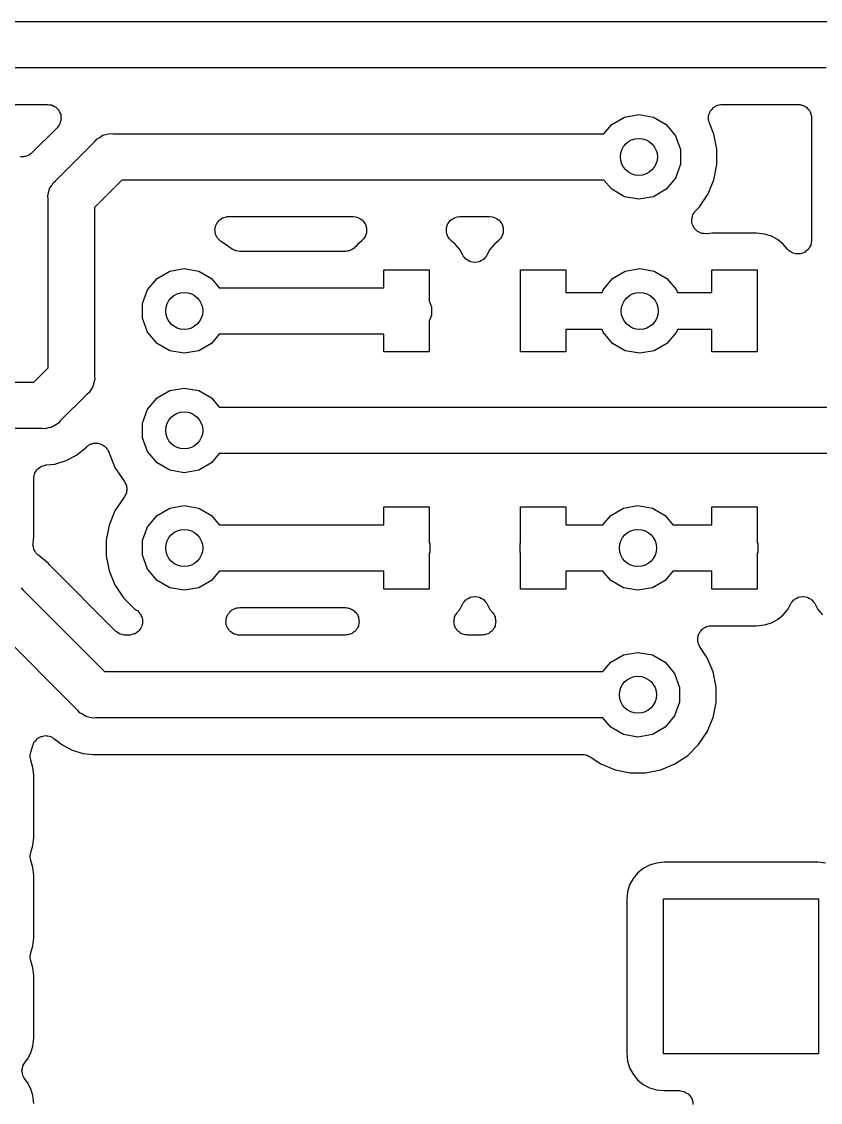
# Model space of a CAD drawing. Extents: x 91 to 190.2, y -113.9 to -59.9.
# Drawn here: x 107.93 to 116.69, y -95.72 to -83.87 of the extents above; entities that cross this region are included whole.
import ezdxf

# ---------------------------------------------------------------- set-up
doc = ezdxf.new("R2010")
doc.units = 0
doc.header["$MEASUREMENT"] = 0
doc.layers.add('BLACK', color=7, linetype='CONTINUOUS')

msp = doc.modelspace()

# ---------------------------------------------------------------- linework, layer by layer
at = {"layer": 'BLACK', "linetype": 'CONTINUOUS'}
for p, q in [((104.905, -83.866), (116.849, -83.866)), ((116.755, -84.374), (104.811, -84.374)), ((104.839, -84.774), (108.209, -84.774)), ((108.209, -84.774), (108.228, -84.7774)), ((108.228, -84.7774), (108.248, -84.7791)), ((108.248, -84.7791), (108.254, -84.7819)), ((108.254, -84.7819), (108.26, -84.783)), ((108.26, -84.783), (108.277, -84.7928)), ((108.277, -84.7928), (108.295, -84.8011)), ((108.295, -84.8011), (108.3, -84.8058)), ((108.3, -84.8058), (108.305, -84.8091)), ((108.305, -84.8091), (108.318, -84.8241)), ((108.318, -84.8241), (108.332, -84.838)), ((108.332, -84.838), (108.335, -84.8439)), ((108.335, -84.8439), (108.339, -84.849)), ((108.339, -84.849), (108.346, -84.8674)), ((108.346, -84.8674), (108.354, -84.8852)), ((108.354, -84.8852), (108.354, -84.8918)), ((114.541, -84.9137), (114.7, -84.8857)), ((114.7, -84.8857), (114.859, -84.9137)), ((115.469, -84.8887), (115.471, -84.8789)), ((115.471, -84.8789), (115.478, -84.8644)), ((115.478, -84.8644), (115.484, -84.849)), ((115.484, -84.849), (115.49, -84.8414)), ((115.49, -84.8414), (115.495, -84.8327)), ((115.495, -84.8327), (115.507, -84.8216)), ((115.507, -84.8216), (115.517, -84.8091)), ((115.517, -84.8091), (115.526, -84.8042)), ((115.526, -84.8042), (115.533, -84.7975)), ((115.533, -84.7975), (115.548, -84.7912)), ((115.548, -84.7912), (115.562, -84.783)), ((115.562, -84.783), (115.572, -84.7813)), ((115.572, -84.7813), (115.581, -84.7776)), ((115.581, -84.7776), (115.598, -84.7768)), ((115.598, -84.7768), (115.614, -84.774)), ((115.614, -84.774), (116.446, -84.774)), ((116.446, -84.774), (116.459, -84.7763)), ((116.459, -84.7763), (116.472, -84.7763)), ((116.472, -84.7763), (116.484, -84.7808)), ((116.484, -84.7808), (116.497, -84.783)), ((116.497, -84.783), (116.509, -84.7896)), ((116.509, -84.7896), (116.521, -84.7941)), ((116.521, -84.7941), (116.531, -84.8025)), ((116.531, -84.8025), (116.542, -84.8091)), ((116.542, -84.8091), (116.551, -84.8191)), ((116.551, -84.8191), (116.561, -84.8276)), ((116.561, -84.8276), (116.567, -84.8389)), ((116.567, -84.8389), (116.576, -84.849)), ((116.576, -84.849), (116.58, -84.8613)), ((116.58, -84.8613), (116.587, -84.8727)), ((116.587, -84.8727), (116.589, -84.8856)), ((116.589, -84.8856), (116.594, -84.898)), ((108.339, -84.999), (108.326, -85.014)), ((108.341, -84.9928), (108.339, -84.999)), ((108.345, -84.9874), (108.341, -84.9928)), ((108.35, -84.9685), (108.345, -84.9874)), ((108.357, -84.95), (108.35, -84.9685)), ((108.354, -84.8918), (108.357, -84.898)), ((108.357, -84.898), (108.357, -84.9175)), ((108.357, -84.9175), (108.358, -84.9371)), ((108.358, -84.9371), (108.357, -84.9434)), ((108.357, -84.9434), (108.357, -84.95)), ((114.316, -85.096), (114.402, -84.9944)), ((114.402, -84.9944), (114.541, -84.9137)), ((114.859, -84.9137), (114.998, -84.9944)), ((114.998, -84.9944), (115.102, -85.1179)), ((115.464, -84.9305), (115.466, -84.9143)), ((115.466, -84.9402), (115.464, -84.9305)), ((115.466, -84.898), (115.469, -84.8887)), ((115.466, -84.9143), (115.466, -84.898)), ((115.466, -84.95), (115.466, -84.9402)), ((115.472, -84.9654), (115.466, -84.95)), ((115.475, -84.9814), (115.472, -84.9654)), ((115.524, -85.1), (115.475, -84.9814)), ((116.594, -84.898), (116.594, -84.9111)), ((116.594, -84.9111), (116.596, -84.924)), ((116.596, -84.924), (116.596, -86.2665)), ((108.315, -85.0301), (108.039, -85.306)), ((108.326, -85.014), (108.315, -85.0301)), ((108.783, -85.1356), (108.811, -85.1162)), ((108.811, -85.1162), (108.822, -85.1133)), ((108.822, -85.1133), (108.832, -85.1076)), ((108.832, -85.1076), (108.865, -85.1018)), ((108.865, -85.1018), (108.898, -85.0931)), ((108.898, -85.0931), (108.931, -85.096)), ((108.931, -85.096), (114.316, -85.096)), ((115.102, -85.1179), (115.157, -85.2694)), ((115.557, -85.2656), (115.524, -85.1)), ((108.298, -85.6126), (108.733, -85.1782)), ((108.733, -85.1782), (108.754, -85.1524)), ((108.754, -85.1524), (108.783, -85.1356)), ((107.929, -85.3479), (107.912, -85.3485)), ((107.946, -85.3494), (107.929, -85.3479)), ((107.955, -85.347), (107.946, -85.3494)), ((107.964, -85.3468), (107.955, -85.347)), ((107.98, -85.3404), (107.964, -85.3468)), ((107.996, -85.3359), (107.98, -85.3404)), ((108.004, -85.3307), (107.996, -85.3359)), ((108.012, -85.3273), (108.004, -85.3307)), ((108.025, -85.3159), (108.012, -85.3273)), ((108.039, -85.306), (108.025, -85.3159)), ((115.157, -85.2694), (115.157, -85.4306)), ((115.557, -85.4344), (115.557, -85.2656)), ((115.157, -85.4306), (115.102, -85.5821)), ((115.524, -85.6), (115.557, -85.4344)), ((115.102, -85.5821), (114.998, -85.7056)), ((108.222, -85.745), (108.228, -85.7118)), ((108.228, -85.7118), (108.233, -85.702)), ((108.233, -85.702), (108.236, -85.691)), ((108.236, -85.691), (108.256, -85.6634)), ((108.256, -85.6634), (108.272, -85.6342)), ((108.272, -85.6342), (108.298, -85.6126)), ((109.025, -85.604), (108.724, -85.9052)), ((114.316, -85.604), (109.025, -85.604)), ((114.402, -85.7056), (114.316, -85.604)), ((114.541, -85.7863), (114.402, -85.7056)), ((114.998, -85.7056), (114.859, -85.7863)), ((115.46, -85.756), (115.524, -85.6)), ((108.213, -85.7775), (108.222, -85.745)), ((108.216, -85.8111), (108.213, -85.7775)), ((108.216, -87.6442), (108.216, -85.8111)), ((114.7, -85.8143), (114.541, -85.7863)), ((114.859, -85.7863), (114.7, -85.8143)), ((115.366, -85.8964), (115.46, -85.756)), ((108.724, -85.9052), (108.724, -87.7569)), ((115.309, -85.9601), (115.323, -85.9393)), ((115.323, -85.9393), (115.324, -85.9388)), ((115.324, -85.9381), (115.366, -85.8964)), ((115.324, -85.9388), (115.324, -85.9381)), ((110.067, -86.079), (110.079, -86.0652)), ((110.079, -86.0652), (110.089, -86.0503)), ((110.089, -86.0503), (110.095, -86.0454)), ((110.095, -86.0454), (110.101, -86.0391)), ((110.101, -86.0391), (110.116, -86.0301)), ((110.116, -86.0301), (110.131, -86.0195)), ((110.131, -86.0195), (110.138, -86.0172)), ((110.138, -86.0172), (110.146, -86.013)), ((110.146, -86.013), (110.163, -86.0099)), ((110.163, -86.0099), (110.181, -86.0049)), ((110.181, -86.0049), (110.189, -86.0054)), ((110.189, -86.0054), (110.197, -86.004)), ((110.197, -86.004), (111.564, -86.004)), ((111.564, -86.004), (111.565, -86.0041)), ((111.565, -86.0041), (111.566, -86.004)), ((111.566, -86.004), (111.591, -86.0087)), ((111.591, -86.0087), (111.616, -86.013)), ((111.616, -86.013), (111.616, -86.0135)), ((111.616, -86.0135), (111.617, -86.0136)), ((111.617, -86.0136), (111.639, -86.0265)), ((111.639, -86.0265), (111.661, -86.0391)), ((111.661, -86.0391), (111.661, -86.0397)), ((111.661, -86.0397), (111.662, -86.0402)), ((111.662, -86.0402), (111.678, -86.0597)), ((111.678, -86.0597), (111.694, -86.079)), ((112.606, -86.079), (112.622, -86.0596)), ((112.622, -86.0596), (112.638, -86.0402)), ((112.638, -86.0402), (112.639, -86.0397)), ((112.639, -86.0391), (112.661, -86.0265)), ((112.639, -86.0397), (112.639, -86.0391)), ((112.661, -86.0265), (112.683, -86.0136)), ((112.683, -86.0136), (112.684, -86.0135)), ((112.684, -86.013), (112.709, -86.0087)), ((112.684, -86.0135), (112.684, -86.013)), ((112.709, -86.0087), (112.734, -86.004)), ((112.734, -86.004), (112.735, -86.0041)), ((112.735, -86.0041), (112.736, -86.004)), ((112.736, -86.004), (113.064, -86.004)), ((113.064, -86.004), (113.065, -86.0041)), ((113.065, -86.0041), (113.066, -86.004)), ((113.066, -86.004), (113.091, -86.0087)), ((113.091, -86.0087), (113.116, -86.013)), ((113.116, -86.013), (113.116, -86.0135)), ((113.116, -86.0135), (113.117, -86.0136)), ((113.117, -86.0136), (113.139, -86.0265)), ((113.139, -86.0265), (113.161, -86.0391)), ((113.161, -86.0391), (113.161, -86.0397)), ((113.161, -86.0397), (113.162, -86.0402)), ((113.162, -86.0402), (113.178, -86.0597)), ((113.178, -86.0597), (113.194, -86.079)), ((115.281, -86.0311), (115.287, -86.0068)), ((115.281, -86.032), (115.281, -86.0311)), ((115.281, -86.0328), (115.281, -86.032)), ((115.283, -86.0578), (115.281, -86.0328)), ((115.285, -86.083), (115.283, -86.0578)), ((115.287, -86.0068), (115.294, -85.9823)), ((115.294, -85.9808), (115.309, -85.9601)), ((115.294, -85.9816), (115.294, -85.9808)), ((115.294, -85.9823), (115.294, -85.9816)), ((110.047, -86.1442), (110.049, -86.1362)), ((110.049, -86.1621), (110.047, -86.1442)), ((110.049, -86.128), (110.055, -86.1111)), ((110.049, -86.1362), (110.049, -86.128)), ((110.049, -86.18), (110.049, -86.1621)), ((110.052, -86.1878), (110.049, -86.18)), ((110.053, -86.196), (110.052, -86.1878)), ((110.055, -86.1111), (110.06, -86.0936)), ((110.06, -86.0936), (110.064, -86.0867)), ((110.064, -86.0867), (110.067, -86.079)), ((111.694, -86.079), (111.694, -86.0798)), ((111.694, -86.0798), (111.695, -86.0804)), ((111.695, -86.0804), (111.703, -86.1043)), ((111.703, -86.1043), (111.712, -86.128)), ((111.712, -86.1817), (111.703, -86.2053)), ((111.712, -86.128), (111.712, -86.1288)), ((111.712, -86.1288), (111.712, -86.1296)), ((111.712, -86.1296), (111.712, -86.1549)), ((111.712, -86.1549), (111.712, -86.18)), ((111.712, -86.18), (111.712, -86.1808)), ((111.712, -86.1808), (111.712, -86.1817)), ((112.588, -86.128), (112.597, -86.1043)), ((112.588, -86.1288), (112.588, -86.128)), ((112.588, -86.1296), (112.588, -86.1288)), ((112.588, -86.1548), (112.588, -86.1296)), ((112.588, -86.18), (112.588, -86.1548)), ((112.588, -86.1808), (112.588, -86.18)), ((112.588, -86.1817), (112.588, -86.1808)), ((112.597, -86.2053), (112.588, -86.1817)), ((112.597, -86.1043), (112.605, -86.0804)), ((112.605, -86.0804), (112.606, -86.0798)), ((112.606, -86.0798), (112.606, -86.079)), ((113.194, -86.079), (113.194, -86.0798)), ((113.194, -86.0798), (113.195, -86.0804)), ((113.195, -86.0804), (113.203, -86.1043)), ((113.203, -86.1043), (113.212, -86.128)), ((113.212, -86.1817), (113.203, -86.2053)), ((113.212, -86.128), (113.212, -86.1288)), ((113.212, -86.1288), (113.212, -86.1296)), ((113.212, -86.1296), (113.212, -86.1549)), ((113.212, -86.1549), (113.212, -86.18)), ((113.212, -86.18), (113.212, -86.1808)), ((113.212, -86.1808), (113.212, -86.1817)), ((115.286, -86.0838), (115.285, -86.083)), ((115.286, -86.0846), (115.286, -86.0838)), ((115.297, -86.1073), (115.286, -86.0846)), ((115.307, -86.1303), (115.297, -86.1073)), ((115.308, -86.1308), (115.307, -86.1303)), ((115.308, -86.1316), (115.308, -86.1308)), ((115.326, -86.1492), (115.308, -86.1316)), ((115.344, -86.1671), (115.326, -86.1492)), ((115.345, -86.1674), (115.344, -86.1671)), ((115.345, -86.168), (115.345, -86.1674)), ((115.368, -86.1784), (115.345, -86.168)), ((115.391, -86.1891), (115.368, -86.1784)), ((115.392, -86.1892), (115.391, -86.1891)), ((115.393, -86.1895), (115.392, -86.1892)), ((115.418, -86.1914), (115.393, -86.1895)), ((115.507, -86.1873), (115.445, -86.1935)), ((115.993, -86.1873), (115.507, -86.1873)), ((116.078, -86.1958), (115.993, -86.1873)), ((110.061, -86.2121), (110.053, -86.196)), ((110.067, -86.229), (110.061, -86.2121)), ((110.072, -86.2353), (110.067, -86.229)), ((110.076, -86.2427), (110.072, -86.2353)), ((110.089, -86.2551), (110.076, -86.2427)), ((110.101, -86.2689), (110.089, -86.2551)), ((110.108, -86.273), (110.101, -86.2689)), ((110.114, -86.2787), (110.108, -86.273)), ((110.236, -86.3607), (110.114, -86.2787)), ((111.616, -86.3058), (111.595, -86.3312)), ((111.659, -86.27), (111.616, -86.3058)), ((111.66, -86.2693), (111.659, -86.27)), ((111.661, -86.2689), (111.66, -86.2693)), ((111.677, -86.2496), (111.661, -86.2689)), ((111.693, -86.2304), (111.677, -86.2496)), ((111.694, -86.2296), (111.693, -86.2304)), ((111.703, -86.2053), (111.694, -86.229)), ((111.694, -86.229), (111.694, -86.2296)), ((112.606, -86.229), (112.597, -86.2053)), ((112.606, -86.2296), (112.606, -86.229)), ((112.607, -86.2304), (112.606, -86.2296)), ((112.623, -86.2496), (112.607, -86.2304)), ((112.639, -86.2689), (112.623, -86.2496)), ((112.64, -86.2693), (112.639, -86.2689)), ((112.641, -86.27), (112.64, -86.2693)), ((112.684, -86.3058), (112.641, -86.27)), ((112.734, -86.3667), (112.684, -86.3058)), ((113.116, -86.3058), (113.066, -86.3667)), ((113.159, -86.27), (113.116, -86.3058)), ((113.16, -86.2693), (113.159, -86.27)), ((113.161, -86.2689), (113.16, -86.2693)), ((113.177, -86.2496), (113.161, -86.2689)), ((113.193, -86.2304), (113.177, -86.2496)), ((113.194, -86.2296), (113.193, -86.2304)), ((113.203, -86.2053), (113.194, -86.229)), ((113.194, -86.229), (113.194, -86.2296)), ((115.443, -86.1936), (115.418, -86.1914)), ((115.444, -86.1934), (115.443, -86.1936)), ((115.445, -86.1935), (115.444, -86.1934)), ((116.154, -86.2187), (116.078, -86.1958)), ((116.223, -86.2558), (116.154, -86.2187)), ((116.284, -86.3058), (116.223, -86.2558)), ((116.33, -86.3616), (116.284, -86.3058)), ((116.591, -86.2929), (116.587, -86.3178)), ((116.596, -86.2681), (116.591, -86.2929)), ((116.596, -86.2665), (116.596, -86.2673)), ((116.596, -86.2673), (116.596, -86.2681)), ((110.253, -86.368), (110.236, -86.3607)), ((110.268, -86.377), (110.253, -86.368)), ((110.276, -86.3784), (110.268, -86.377)), ((110.284, -86.3817), (110.276, -86.3784)), ((110.302, -86.3829), (110.284, -86.3817)), ((110.32, -86.386), (110.302, -86.3829)), ((111.479, -86.386), (110.32, -86.386)), ((111.493, -86.3836), (111.479, -86.386)), ((111.507, -86.3834), (111.493, -86.3836)), ((111.518, -86.3791), (111.507, -86.3834)), ((111.53, -86.377), (111.518, -86.3791)), ((111.542, -86.37), (111.53, -86.377)), ((111.555, -86.3651), (111.542, -86.37)), ((111.565, -86.3571), (111.555, -86.3651)), ((111.575, -86.3509), (111.565, -86.3571)), ((111.584, -86.3402), (111.575, -86.3509)), ((111.595, -86.3312), (111.584, -86.3402)), ((112.768, -86.4294), (112.734, -86.3667)), ((113.066, -86.3667), (113.032, -86.4294)), ((116.331, -86.3622), (116.33, -86.3616)), ((116.331, -86.3629), (116.331, -86.3622)), ((116.35, -86.3791), (116.331, -86.3629)), ((116.37, -86.3956), (116.35, -86.3791)), ((116.37, -86.3959), (116.37, -86.3956)), ((116.371, -86.3964), (116.37, -86.3959)), ((116.395, -86.405), (116.371, -86.3964)), ((116.418, -86.4139), (116.395, -86.405)), ((116.419, -86.4139), (116.418, -86.4139)), ((116.42, -86.4142), (116.419, -86.4139)), ((116.445, -86.4142), (116.42, -86.4142)), ((116.47, -86.4145), (116.445, -86.4142)), ((116.471, -86.4142), (116.47, -86.4145)), ((116.472, -86.4142), (116.471, -86.4142)), ((116.496, -86.4056), (116.472, -86.4142)), ((116.52, -86.3972), (116.496, -86.4056)), ((116.521, -86.3964), (116.52, -86.3967)), ((116.52, -86.3967), (116.52, -86.3972)), ((116.54, -86.3801), (116.521, -86.3964)), ((116.56, -86.3641), (116.54, -86.3801)), ((116.561, -86.3629), (116.56, -86.3634)), ((116.56, -86.3634), (116.56, -86.3641)), ((116.574, -86.341), (116.561, -86.3629)), ((116.586, -86.3193), (116.574, -86.341)), ((116.587, -86.3185), (116.586, -86.3193)), ((116.587, -86.3178), (116.587, -86.3185)), ((112.771, -86.4333), (112.768, -86.4294)), ((112.773, -86.4379), (112.771, -86.4333)), ((112.787, -86.4537), (112.773, -86.4379)), ((112.8, -86.4704), (112.787, -86.4537)), ((112.804, -86.473), (112.8, -86.4704)), ((112.807, -86.4767), (112.804, -86.473)), ((112.826, -86.4867), (112.807, -86.4767)), ((112.844, -86.4979), (112.826, -86.4867)), ((112.849, -86.4989), (112.844, -86.4979)), ((112.853, -86.5012), (112.849, -86.4989)), ((112.874, -86.5042), (112.853, -86.5012)), ((112.895, -86.5086), (112.874, -86.5042)), ((112.9, -86.5079), (112.895, -86.5086)), ((112.905, -86.5086), (112.9, -86.5079)), ((112.926, -86.5042), (112.905, -86.5086)), ((112.947, -86.5012), (112.926, -86.5042)), ((112.951, -86.4989), (112.947, -86.5012)), ((112.956, -86.4979), (112.951, -86.4989)), ((112.974, -86.4867), (112.956, -86.4979)), ((112.993, -86.4767), (112.974, -86.4867)), ((112.996, -86.473), (112.993, -86.4767)), ((113, -86.4704), (112.996, -86.473)), ((113.013, -86.4537), (113, -86.4704)), ((113.027, -86.4379), (113.013, -86.4537)), ((113.029, -86.4333), (113.027, -86.4379)), ((113.032, -86.4294), (113.029, -86.4333)), ((109.412, -86.6844), (109.551, -86.6037)), ((109.551, -86.6037), (109.71, -86.5757)), ((109.71, -86.5757), (109.869, -86.6037)), ((109.869, -86.6037), (110.008, -86.6844)), ((111.9, -86.786), (111.9, -86.59)), ((111.9, -86.59), (112.4, -86.59)), ((112.4, -86.59), (112.4, -86.9293)), ((113.4, -87.49), (113.4, -86.59)), ((113.4, -86.59), (113.9, -86.59)), ((113.9, -86.59), (113.9, -86.8368)), ((114.412, -86.6844), (114.551, -86.6037)), ((114.551, -86.6037), (114.71, -86.5757)), ((114.71, -86.5757), (114.869, -86.6037)), ((114.869, -86.6037), (115.008, -86.6844)), ((115.5, -86.8368), (115.5, -86.59)), ((115.5, -86.59), (116, -86.59)), ((116, -86.59), (116, -87.49)), ((109.308, -86.8079), (109.412, -86.6844)), ((110.008, -86.6844), (110.094, -86.786)), ((114.308, -86.8079), (114.412, -86.6844)), ((115.008, -86.6844), (115.112, -86.8079)), ((109.253, -86.9594), (109.308, -86.8079)), ((110.094, -86.786), (111.9, -86.786)), ((113.9, -86.8368), (114.297, -86.8368)), ((114.297, -86.8368), (114.308, -86.8079)), ((115.112, -86.8079), (115.123, -86.8368)), ((115.123, -86.8368), (115.5, -86.8368)), ((109.253, -87.1206), (109.253, -86.9594)), ((112.4, -86.9293), (112.424, -86.9952)), ((112.424, -86.9952), (112.424, -87.0848)), ((109.308, -87.2721), (109.253, -87.1206)), ((112.424, -87.0848), (112.4, -87.1507)), ((112.4, -87.1507), (112.4, -87.49)), ((114.297, -87.2432), (113.9, -87.2432)), ((113.9, -87.2432), (113.9, -87.49)), ((114.308, -87.2721), (114.297, -87.2432)), ((115.123, -87.2432), (115.112, -87.2721)), ((115.5, -87.2432), (115.123, -87.2432)), ((115.5, -87.49), (115.5, -87.2432)), ((109.412, -87.3956), (109.308, -87.2721)), ((110.094, -87.294), (110.008, -87.3956)), ((111.9, -87.294), (110.094, -87.294)), ((111.9, -87.49), (111.9, -87.294)), ((114.412, -87.3956), (114.308, -87.2721)), ((115.112, -87.2721), (115.008, -87.3956)), ((109.551, -87.4763), (109.412, -87.3956)), ((109.71, -87.5043), (109.551, -87.4763)), ((109.869, -87.4763), (109.71, -87.5043)), ((110.008, -87.3956), (109.869, -87.4763)), ((112.4, -87.49), (111.9, -87.49)), ((113.9, -87.49), (113.4, -87.49)), ((114.551, -87.4763), (114.412, -87.3956)), ((114.71, -87.5043), (114.551, -87.4763)), ((114.869, -87.4763), (114.71, -87.5043)), ((115.008, -87.3956), (114.869, -87.4763)), ((116, -87.49), (115.5, -87.49)), ((108.058, -87.821), (108.216, -87.6628)), ((108.216, -87.6628), (108.216, -87.6442)), ((107.655, -87.821), (108.058, -87.821)), ((108.718, -87.823), (108.712, -87.8562)), ((108.727, -87.7905), (108.718, -87.823)), ((108.724, -87.7569), (108.727, -87.7905)), ((108.642, -87.9554), (108.35, -88.2468)), ((108.668, -87.9338), (108.642, -87.9554)), ((108.684, -87.9046), (108.668, -87.9338)), ((108.704, -87.877), (108.684, -87.9046)), ((108.707, -87.866), (108.704, -87.877)), ((108.712, -87.8562), (108.707, -87.866)), ((109.412, -87.9944), (109.551, -87.9137)), ((109.551, -87.9137), (109.71, -87.8857)), ((109.71, -87.8857), (109.869, -87.9137)), ((109.869, -87.9137), (110.008, -87.9944)), ((109.308, -88.1179), (109.412, -87.9944)), ((110.008, -87.9944), (110.094, -88.096)), ((109.253, -88.2694), (109.308, -88.1179)), ((110.094, -88.096), (116.907, -88.096)), ((108.218, -88.3232), (108.185, -88.3319)), ((108.251, -88.3174), (108.218, -88.3232)), ((108.261, -88.3117), (108.251, -88.3174)), ((108.272, -88.3088), (108.261, -88.3117)), ((108.3, -88.2894), (108.272, -88.3088)), ((108.329, -88.2726), (108.3, -88.2894)), ((108.35, -88.2468), (108.329, -88.2726)), ((109.253, -88.4306), (109.253, -88.2694)), ((108.152, -88.329), (107.655, -88.329)), ((108.185, -88.3319), (108.152, -88.329)), ((109.308, -88.5821), (109.253, -88.4306)), ((108.528, -88.6214), (108.636, -88.5329)), ((108.636, -88.5329), (108.642, -88.5259)), ((108.642, -88.5259), (108.653, -88.5187)), ((108.653, -88.5187), (108.664, -88.5096)), ((108.664, -88.5096), (108.676, -88.5053)), ((108.676, -88.5053), (108.686, -88.4989)), ((108.686, -88.4989), (108.7, -88.4962)), ((108.7, -88.4962), (108.713, -88.4912)), ((108.713, -88.4912), (108.725, -88.4911)), ((108.725, -88.4911), (108.737, -88.4887)), ((108.737, -88.4887), (108.751, -88.4908)), ((108.751, -88.4908), (108.765, -88.4907)), ((108.765, -88.4907), (108.777, -88.4948)), ((108.777, -88.4948), (108.789, -88.4966)), ((108.789, -88.4966), (108.801, -88.5033)), ((108.801, -88.5033), (108.814, -88.508)), ((108.814, -88.508), (108.824, -88.5158)), ((108.824, -88.5158), (108.834, -88.5217)), ((108.834, -88.5217), (108.844, -88.5322)), ((108.844, -88.5322), (108.854, -88.541)), ((108.854, -88.541), (108.861, -88.5516)), ((108.861, -88.5516), (108.869, -88.5609)), ((108.869, -88.5609), (108.874, -88.5738)), ((108.414, -88.6821), (108.528, -88.6214)), ((108.874, -88.5738), (108.881, -88.5858)), ((108.881, -88.5858), (108.882, -88.5903)), ((108.882, -88.5903), (108.95, -88.756)), ((109.412, -88.7056), (109.308, -88.5821)), ((110.094, -88.604), (110.008, -88.7056)), ((116.813, -88.604), (110.094, -88.604)), ((108.083, -88.7997), (108.093, -88.7821)), ((108.093, -88.7821), (108.097, -88.7784)), ((108.097, -88.7784), (108.1, -88.7736)), ((108.1, -88.7736), (108.117, -88.7617)), ((108.117, -88.7617), (108.133, -88.7486)), ((108.133, -88.7486), (108.138, -88.7466)), ((108.138, -88.7466), (108.143, -88.7432)), ((108.143, -88.7432), (108.162, -88.7377)), ((108.162, -88.7377), (108.182, -88.7308)), ((108.182, -88.7308), (108.187, -88.7308)), ((108.187, -88.7308), (108.193, -88.7292)), ((108.193, -88.7292), (108.291, -88.7195)), ((108.291, -88.7195), (108.414, -88.6821)), ((108.95, -88.756), (109.051, -88.9061)), ((109.551, -88.7863), (109.412, -88.7056)), ((109.71, -88.8143), (109.551, -88.7863)), ((109.869, -88.7863), (109.71, -88.8143)), ((110.008, -88.7056), (109.869, -88.7863)), ((108.058, -88.867), (108.063, -88.8473)), ((108.059, -88.8728), (108.058, -88.867)), ((108.058, -88.8785), (108.059, -88.8728)), ((108.058, -89.5176), (108.058, -88.8785)), ((108.063, -88.8473), (108.067, -88.8272)), ((108.067, -88.8272), (108.07, -88.8222)), ((108.07, -88.8222), (108.071, -88.8166)), ((108.071, -88.8166), (108.083, -88.7997)), ((109.051, -88.9061), (109.053, -88.909)), ((109.053, -88.909), (109.059, -88.9209)), ((109.059, -88.9209), (109.067, -88.9316)), ((109.067, -88.9316), (109.07, -88.9443)), ((109.07, -88.9443), (109.075, -88.9562)), ((109.075, -89.0338), (109.07, -89.0457)), ((109.075, -88.9562), (109.077, -88.9693)), ((109.077, -89.0207), (109.075, -89.0338)), ((109.077, -88.9693), (109.08, -88.9819)), ((109.08, -89.0081), (109.077, -89.0207)), ((109.08, -88.9819), (109.079, -88.995)), ((109.079, -88.995), (109.08, -89.0081)), ((109.051, -89.0839), (108.95, -89.234)), ((109.053, -89.081), (109.051, -89.0839)), ((109.059, -89.0691), (109.053, -89.081)), ((109.067, -89.0584), (109.059, -89.0691)), ((109.07, -89.0457), (109.067, -89.0584)), ((108.95, -89.234), (108.886, -89.39)), ((109.412, -89.2844), (109.551, -89.2037)), ((109.551, -89.2037), (109.71, -89.1757)), ((109.71, -89.1757), (109.869, -89.2037)), ((109.869, -89.2037), (110.008, -89.2844)), ((111.9, -89.386), (111.9, -89.19)), ((111.9, -89.19), (112.4, -89.19)), ((112.4, -89.19), (112.4, -89.5842)), ((113.4, -89.5842), (113.4, -89.19)), ((113.4, -89.19), (113.9, -89.19)), ((113.9, -89.19), (113.9, -89.386)), ((114.392, -89.2844), (114.531, -89.2037)), ((114.531, -89.2037), (114.69, -89.1757)), ((114.69, -89.1757), (114.849, -89.2037)), ((114.849, -89.2037), (114.988, -89.2844)), ((115.5, -89.386), (115.5, -89.19)), ((115.5, -89.19), (116, -89.19)), ((116, -89.19), (116, -89.5842)), ((108.886, -89.39), (108.853, -89.5556)), ((109.308, -89.4079), (109.412, -89.2844)), ((110.008, -89.2844), (110.094, -89.386)), ((110.094, -89.386), (111.9, -89.386)), ((113.9, -89.386), (114.306, -89.386)), ((114.306, -89.386), (114.392, -89.2844)), ((114.988, -89.2844), (115.074, -89.386)), ((115.074, -89.386), (115.5, -89.386)), ((109.253, -89.5594), (109.308, -89.4079)), ((108.05, -89.6062), (108.052, -89.5964)), ((108.054, -89.6222), (108.05, -89.6062)), ((108.051, -89.5866), (108.058, -89.5176)), ((108.052, -89.5964), (108.051, -89.5866)), ((108.055, -89.6385), (108.054, -89.6222)), ((108.853, -89.5556), (108.853, -89.7244)), ((109.253, -89.7206), (109.253, -89.5594)), ((112.4, -89.5842), (112.404, -89.5952)), ((112.404, -89.5952), (112.404, -89.6848)), ((113.396, -89.5952), (113.4, -89.5842)), ((113.396, -89.6848), (113.396, -89.5952)), ((116, -89.5842), (116.004, -89.5952)), ((116.004, -89.5952), (116.004, -89.6848)), ((108.059, -89.6475), (108.055, -89.6385)), ((108.061, -89.6572), (108.059, -89.6475)), ((108.07, -89.6711), (108.061, -89.6572)), ((108.076, -89.686), (108.07, -89.6711)), ((108.083, -89.693), (108.076, -89.686)), ((108.088, -89.7014), (108.083, -89.693)), ((108.101, -89.7115), (108.088, -89.7014)), ((108.107, -89.7177), (108.101, -89.7115)), ((108.109, -89.7192), (108.107, -89.7177)), ((108.11, -89.72), (108.109, -89.7192)), ((108.113, -89.7232), (108.11, -89.72)), ((108.115, -89.7241), (108.113, -89.7232)), ((108.22, -89.8103), (108.115, -89.7241)), ((108.853, -89.7244), (108.886, -89.89)), ((109.308, -89.8721), (109.253, -89.7206)), ((112.404, -89.6848), (112.4, -89.6958)), ((112.4, -89.6958), (112.4, -90.09)), ((113.4, -89.6958), (113.396, -89.6848)), ((113.4, -90.09), (113.4, -89.6958)), ((116.004, -89.6848), (116, -89.6958)), ((116, -89.6958), (116, -90.09)), ((108.235, -89.8296), (108.22, -89.8103)), ((108.241, -89.8344), (108.235, -89.8296)), ((108.245, -89.8405), (108.241, -89.8344)), ((108.957, -90.5521), (108.245, -89.8405)), ((108.886, -89.89), (108.95, -90.046)), ((109.412, -89.9956), (109.308, -89.8721)), ((110.094, -89.894), (110.008, -89.9956)), ((111.9, -89.894), (110.094, -89.894)), ((111.9, -90.09), (111.9, -89.894)), ((114.306, -89.894), (113.9, -89.894)), ((113.9, -89.894), (113.9, -90.09)), ((114.392, -89.9956), (114.306, -89.894)), ((115.074, -89.894), (114.988, -89.9956)), ((115.5, -89.894), (115.074, -89.894)), ((115.5, -90.09), (115.5, -89.894)), ((107.921, -90.0774), (107.942, -90.1032)), ((108.95, -90.046), (109.044, -90.1864)), ((109.551, -90.0763), (109.412, -89.9956)), ((109.71, -90.1043), (109.551, -90.0763)), ((109.869, -90.0763), (109.71, -90.1043)), ((110.008, -89.9956), (109.869, -90.0763)), ((112.4, -90.09), (111.9, -90.09)), ((113.9, -90.09), (113.4, -90.09)), ((114.531, -90.0763), (114.392, -89.9956)), ((114.69, -90.1043), (114.531, -90.0763)), ((114.849, -90.0763), (114.69, -90.1043)), ((114.988, -89.9956), (114.849, -90.0763)), ((116, -90.09), (115.5, -90.09)), ((107.942, -90.1032), (108.835, -90.996)), ((109.044, -90.1864), (109.164, -90.3058)), ((112.787, -90.2263), (112.8, -90.2096)), ((112.8, -90.2096), (112.804, -90.207)), ((112.804, -90.207), (112.807, -90.2033)), ((112.807, -90.2033), (112.826, -90.1933)), ((112.826, -90.1933), (112.844, -90.1821)), ((112.844, -90.1821), (112.849, -90.1811)), ((112.849, -90.1811), (112.853, -90.1788)), ((112.853, -90.1788), (112.874, -90.1758)), ((112.874, -90.1758), (112.895, -90.1714)), ((112.895, -90.1714), (112.9, -90.1721)), ((112.9, -90.1721), (112.905, -90.1714)), ((112.905, -90.1714), (112.926, -90.1758)), ((112.926, -90.1758), (112.947, -90.1788)), ((112.947, -90.1788), (112.951, -90.1811)), ((112.951, -90.1811), (112.956, -90.1821)), ((112.956, -90.1821), (112.974, -90.1933)), ((112.974, -90.1933), (112.993, -90.2033)), ((112.993, -90.2033), (112.996, -90.207)), ((112.996, -90.207), (113, -90.2096)), ((113, -90.2096), (113.013, -90.2263)), ((116.387, -90.2263), (116.4, -90.2096)), ((116.4, -90.2096), (116.404, -90.207)), ((116.404, -90.207), (116.407, -90.2033)), ((116.407, -90.2033), (116.426, -90.1933)), ((116.426, -90.1933), (116.444, -90.1821)), ((116.444, -90.1821), (116.449, -90.1811)), ((116.449, -90.1811), (116.453, -90.1788)), ((116.453, -90.1788), (116.474, -90.1758)), ((116.474, -90.1758), (116.495, -90.1714)), ((116.495, -90.1714), (116.5, -90.1721)), ((116.5, -90.1721), (116.505, -90.1714)), ((116.505, -90.1714), (116.526, -90.1758)), ((116.526, -90.1758), (116.547, -90.1788)), ((116.547, -90.1788), (116.551, -90.1811)), ((116.551, -90.1811), (116.556, -90.1821)), ((116.556, -90.1821), (116.574, -90.1933)), ((116.574, -90.1933), (116.593, -90.2033)), ((116.593, -90.2033), (116.596, -90.207)), ((116.596, -90.207), (116.6, -90.2096)), ((116.6, -90.2096), (116.613, -90.2263)), ((109.164, -90.3058), (109.187, -90.3213)), ((109.187, -90.3213), (109.193, -90.327)), ((109.193, -90.327), (109.2, -90.3311)), ((109.2, -90.3311), (109.211, -90.3449)), ((110.209, -90.3449), (110.22, -90.3311)), ((110.22, -90.3311), (110.223, -90.3296)), ((110.223, -90.3291), (110.228, -90.3263)), ((110.223, -90.3296), (110.223, -90.3291)), ((110.228, -90.3263), (110.233, -90.3213)), ((110.233, -90.3213), (110.236, -90.3193)), ((110.236, -90.3193), (110.253, -90.312)), ((110.253, -90.312), (110.268, -90.303)), ((110.268, -90.303), (110.276, -90.3016)), ((110.276, -90.3016), (110.284, -90.2983)), ((110.284, -90.2983), (110.302, -90.2971)), ((110.302, -90.2971), (110.32, -90.294)), ((110.32, -90.294), (111.479, -90.294)), ((111.479, -90.294), (111.493, -90.2964)), ((111.493, -90.2964), (111.507, -90.2966)), ((111.507, -90.2966), (111.518, -90.3009)), ((111.518, -90.3009), (111.53, -90.303)), ((111.53, -90.303), (111.542, -90.31)), ((111.542, -90.31), (111.555, -90.3149)), ((111.555, -90.3149), (111.565, -90.3229)), ((111.565, -90.3229), (111.575, -90.3291)), ((111.575, -90.3291), (111.584, -90.3398)), ((112.703, -90.3508), (112.734, -90.3133)), ((112.734, -90.3133), (112.768, -90.2506)), ((112.768, -90.2506), (112.771, -90.2467)), ((112.771, -90.2467), (112.773, -90.2421)), ((112.773, -90.2421), (112.787, -90.2263)), ((113.013, -90.2263), (113.027, -90.2421)), ((113.027, -90.2421), (113.029, -90.2467)), ((113.029, -90.2467), (113.032, -90.2506)), ((113.032, -90.2506), (113.066, -90.3133)), ((113.066, -90.3133), (113.097, -90.3508)), ((116.284, -90.3742), (116.334, -90.3133)), ((116.334, -90.3133), (116.368, -90.2506)), ((116.368, -90.2506), (116.371, -90.2467)), ((116.371, -90.2467), (116.373, -90.2421)), ((116.373, -90.2421), (116.387, -90.2263)), ((116.613, -90.2263), (116.627, -90.2421)), ((116.627, -90.2421), (116.629, -90.2467)), ((116.629, -90.2467), (116.632, -90.2506)), ((116.632, -90.2506), (116.666, -90.3133)), ((116.666, -90.3133), (116.716, -90.3742)), ((109.211, -90.3449), (109.224, -90.3573)), ((109.224, -90.3573), (109.228, -90.3647)), ((109.228, -90.3647), (109.233, -90.371)), ((109.233, -90.371), (109.239, -90.3879)), ((109.239, -90.3879), (109.247, -90.404)), ((109.247, -90.404), (109.248, -90.4122)), ((109.248, -90.4122), (109.251, -90.42)), ((109.251, -90.42), (109.251, -90.4379)), ((109.251, -90.4379), (109.253, -90.4558)), ((109.253, -90.4558), (109.251, -90.4638)), ((110.167, -90.4558), (110.169, -90.4379)), ((110.169, -90.4638), (110.167, -90.4558)), ((110.169, -90.42), (110.172, -90.4122)), ((110.169, -90.4379), (110.169, -90.42)), ((110.172, -90.4122), (110.173, -90.404)), ((110.173, -90.404), (110.181, -90.3879)), ((110.181, -90.3879), (110.187, -90.371)), ((110.187, -90.371), (110.192, -90.3647)), ((110.192, -90.3647), (110.196, -90.3573)), ((110.196, -90.3573), (110.209, -90.3449)), ((111.584, -90.3398), (111.595, -90.3489)), ((111.595, -90.3489), (111.597, -90.3509)), ((111.597, -90.3509), (111.603, -90.3614)), ((111.603, -90.3614), (111.609, -90.369)), ((111.609, -90.369), (111.609, -90.3691)), ((111.609, -90.3691), (111.611, -90.371)), ((111.611, -90.371), (111.615, -90.3841)), ((111.615, -90.3841), (111.622, -90.3963)), ((111.622, -90.3963), (111.624, -90.4084)), ((111.624, -90.4084), (111.628, -90.42)), ((111.628, -90.42), (111.628, -90.4339)), ((111.628, -90.4339), (111.631, -90.4477)), ((111.631, -90.4477), (111.628, -90.4597)), ((112.669, -90.4476), (112.672, -90.4339)), ((112.672, -90.4597), (112.669, -90.4476)), ((112.672, -90.42), (112.676, -90.4084)), ((112.672, -90.4339), (112.672, -90.42)), ((112.676, -90.4084), (112.678, -90.3962)), ((112.678, -90.3962), (112.685, -90.3841)), ((112.685, -90.3841), (112.689, -90.371)), ((112.689, -90.371), (112.697, -90.3616)), ((112.697, -90.3616), (112.703, -90.3508)), ((113.097, -90.3508), (113.103, -90.3616)), ((113.103, -90.3616), (113.111, -90.371)), ((113.111, -90.371), (113.115, -90.3841)), ((113.115, -90.3841), (113.122, -90.3962)), ((113.122, -90.3962), (113.124, -90.4084)), ((113.124, -90.4084), (113.128, -90.42)), ((113.128, -90.42), (113.128, -90.4339)), ((113.128, -90.4339), (113.131, -90.4476)), ((113.131, -90.4476), (113.128, -90.4597)), ((116.154, -90.4613), (116.223, -90.4242)), ((116.223, -90.4242), (116.284, -90.3742)), ((108.543, -91.4218), (107.655, -90.5342)), ((108.962, -90.5559), (108.957, -90.5521)), ((108.967, -90.5609), (108.962, -90.5559)), ((108.984, -90.5707), (108.967, -90.5609)), ((109, -90.5819), (108.984, -90.5707)), ((109.184, -90.5699), (109.17, -90.5805)), ((109.2, -90.5609), (109.184, -90.5699)), ((109.205, -90.5546), (109.2, -90.5609)), ((109.212, -90.5497), (109.205, -90.5546)), ((109.222, -90.5348), (109.212, -90.5497)), ((109.233, -90.521), (109.222, -90.5348)), ((109.236, -90.5133), (109.233, -90.521)), ((109.241, -90.5064), (109.236, -90.5133)), ((109.245, -90.4889), (109.241, -90.5064)), ((109.251, -90.472), (109.245, -90.4889)), ((109.251, -90.4638), (109.251, -90.472)), ((110.169, -90.472), (110.169, -90.4638)), ((110.175, -90.4889), (110.169, -90.472)), ((110.179, -90.5064), (110.175, -90.4889)), ((110.184, -90.5133), (110.179, -90.5064)), ((110.187, -90.521), (110.184, -90.5133)), ((110.198, -90.5348), (110.187, -90.521)), ((110.208, -90.5497), (110.198, -90.5348)), ((110.215, -90.5546), (110.208, -90.5497)), ((110.22, -90.5609), (110.215, -90.5546)), ((110.236, -90.5699), (110.22, -90.5609)), ((110.25, -90.5805), (110.236, -90.5699)), ((111.554, -90.5767), (111.543, -90.5808)), ((111.565, -90.5679), (111.554, -90.5767)), ((111.577, -90.5609), (111.565, -90.5679)), ((111.585, -90.5515), (111.577, -90.5609)), ((111.594, -90.5437), (111.585, -90.5515)), ((111.602, -90.5317), (111.594, -90.5437)), ((111.611, -90.521), (111.602, -90.5317)), ((111.615, -90.5094), (111.611, -90.521)), ((111.621, -90.4989), (111.615, -90.5094)), ((111.624, -90.4851), (111.621, -90.4989)), ((111.628, -90.472), (111.624, -90.4851)), ((111.628, -90.4597), (111.628, -90.472)), ((112.672, -90.472), (112.672, -90.4597)), ((112.676, -90.4851), (112.672, -90.472)), ((112.679, -90.4988), (112.676, -90.4851)), ((112.685, -90.5094), (112.679, -90.4988)), ((112.689, -90.521), (112.685, -90.5094)), ((112.698, -90.5317), (112.689, -90.521)), ((112.705, -90.5437), (112.698, -90.5317)), ((112.715, -90.5515), (112.705, -90.5437)), ((112.723, -90.5609), (112.715, -90.5515)), ((112.735, -90.5679), (112.723, -90.5609)), ((112.746, -90.5767), (112.735, -90.5679)), ((112.757, -90.5808), (112.746, -90.5767)), ((113.054, -90.5767), (113.043, -90.5808)), ((113.065, -90.5679), (113.054, -90.5767)), ((113.077, -90.5609), (113.065, -90.5679)), ((113.085, -90.5515), (113.077, -90.5609)), ((113.095, -90.5437), (113.085, -90.5515)), ((113.102, -90.5317), (113.095, -90.5437)), ((113.111, -90.521), (113.102, -90.5317)), ((113.115, -90.5094), (113.111, -90.521)), ((113.121, -90.4988), (113.115, -90.5094)), ((113.124, -90.4851), (113.121, -90.4988)), ((113.128, -90.472), (113.124, -90.4851)), ((113.128, -90.4597), (113.128, -90.472)), ((115.357, -90.5892), (115.361, -90.5758)), ((115.361, -90.5758), (115.368, -90.5659)), ((115.368, -90.5659), (115.373, -90.5548)), ((115.373, -90.5548), (115.383, -90.5451)), ((115.383, -90.5451), (115.391, -90.5338)), ((115.391, -90.5338), (115.402, -90.527)), ((115.402, -90.527), (115.411, -90.5184)), ((115.411, -90.5184), (115.423, -90.5126)), ((115.423, -90.5126), (115.435, -90.5049)), ((115.435, -90.5049), (115.447, -90.502)), ((115.447, -90.502), (115.458, -90.4969)), ((115.458, -90.4969), (115.472, -90.4958)), ((115.472, -90.4958), (115.485, -90.4925)), ((115.485, -90.4925), (115.495, -90.4936)), ((115.495, -90.4936), (115.5, -90.4927)), ((115.5, -90.4927), (115.993, -90.4927)), ((115.993, -90.4927), (116.078, -90.4842)), ((116.078, -90.4842), (116.154, -90.4613)), ((109.006, -90.5837), (109, -90.5819)), ((109.012, -90.587), (109.006, -90.5837)), ((109.031, -90.5904), (109.012, -90.587)), ((109.05, -90.5954), (109.031, -90.5904)), ((109.057, -90.5949), (109.05, -90.5954)), ((109.063, -90.596), (109.057, -90.5949)), ((109.103, -90.596), (109.063, -90.596)), ((109.111, -90.5946), (109.103, -90.596)), ((109.12, -90.5951), (109.111, -90.5946)), ((109.137, -90.5901), (109.12, -90.5951)), ((109.155, -90.587), (109.137, -90.5901)), ((109.162, -90.5828), (109.155, -90.587)), ((109.17, -90.5805), (109.162, -90.5828)), ((110.258, -90.5828), (110.25, -90.5805)), ((110.265, -90.587), (110.258, -90.5828)), ((110.283, -90.5901), (110.265, -90.587)), ((110.3, -90.5951), (110.283, -90.5901)), ((110.309, -90.5946), (110.3, -90.5951)), ((110.317, -90.596), (110.309, -90.5946)), ((111.481, -90.596), (110.317, -90.596)), ((111.493, -90.5939), (111.481, -90.596)), ((111.505, -90.594), (111.493, -90.5939)), ((111.518, -90.5894), (111.505, -90.594)), ((111.532, -90.587), (111.518, -90.5894)), ((111.543, -90.5808), (111.532, -90.587)), ((112.768, -90.587), (112.757, -90.5808)), ((112.782, -90.5894), (112.768, -90.587)), ((112.795, -90.594), (112.782, -90.5894)), ((112.807, -90.5939), (112.795, -90.594)), ((112.819, -90.596), (112.807, -90.5939)), ((112.981, -90.596), (112.819, -90.596)), ((112.993, -90.5939), (112.981, -90.596)), ((113.005, -90.594), (112.993, -90.5939)), ((113.018, -90.5894), (113.005, -90.594)), ((113.032, -90.587), (113.018, -90.5894)), ((113.043, -90.5808), (113.032, -90.587)), ((115.346, -90.6259), (115.35, -90.614)), ((115.347, -90.6398), (115.346, -90.6259)), ((115.346, -90.6536), (115.347, -90.6398)), ((115.349, -90.6656), (115.346, -90.6536)), ((115.35, -90.6778), (115.349, -90.6656)), ((115.35, -90.614), (115.351, -90.6018)), ((115.355, -90.6906), (115.35, -90.6778)), ((115.351, -90.6018), (115.357, -90.5892)), ((115.359, -90.7041), (115.355, -90.6906)), ((114.392, -90.8944), (114.531, -90.8137)), ((114.531, -90.8137), (114.69, -90.7857)), ((114.69, -90.7857), (114.849, -90.8137)), ((114.849, -90.8137), (114.988, -90.8944)), ((115.366, -90.7143), (115.359, -90.7041)), ((115.371, -90.7255), (115.366, -90.7143)), ((115.45, -90.844), (115.371, -90.7255)), ((114.306, -90.996), (114.392, -90.8944)), ((114.988, -90.8944), (115.092, -91.0179)), ((115.514, -91), (115.45, -90.844)), ((108.835, -90.996), (114.306, -90.996)), ((115.092, -91.0179), (115.147, -91.1694)), ((115.547, -91.1656), (115.514, -91)), ((115.147, -91.1694), (115.147, -91.3306)), ((115.547, -91.3344), (115.547, -91.1656)), ((115.147, -91.3306), (115.092, -91.4821)), ((115.514, -91.5), (115.547, -91.3344)), ((108.564, -91.4476), (108.543, -91.4218)), ((108.593, -91.4644), (108.564, -91.4476)), ((108.621, -91.4838), (108.593, -91.4644)), ((108.632, -91.4867), (108.621, -91.4838)), ((108.642, -91.4924), (108.632, -91.4867)), ((108.675, -91.4982), (108.642, -91.4924)), ((108.708, -91.5069), (108.675, -91.4982)), ((108.741, -91.504), (108.708, -91.5069)), ((114.306, -91.504), (108.741, -91.504)), ((114.392, -91.6056), (114.306, -91.504)), ((115.092, -91.4821), (114.988, -91.6056)), ((115.45, -91.656), (115.514, -91.5)), ((114.531, -91.6863), (114.392, -91.6056)), ((114.988, -91.6056), (114.849, -91.6863)), ((108.068, -91.7675), (108.072, -91.7587)), ((108.072, -91.7587), (108.084, -91.7475)), ((108.084, -91.7475), (108.095, -91.7349)), ((108.095, -91.7349), (108.103, -91.7299)), ((108.103, -91.7299), (108.11, -91.7231)), ((108.11, -91.7231), (108.125, -91.7167)), ((108.125, -91.7167), (108.139, -91.7084)), ((108.139, -91.7084), (108.149, -91.7065)), ((108.149, -91.7065), (108.158, -91.7027)), ((108.158, -91.7027), (108.174, -91.7018)), ((108.174, -91.7018), (108.191, -91.6987)), ((108.191, -91.6987), (108.2, -91.7004)), ((108.2, -91.7004), (108.21, -91.6998)), ((108.21, -91.6998), (108.226, -91.7046)), ((108.226, -91.7046), (108.242, -91.7072)), ((108.242, -91.7072), (108.251, -91.7121)), ((108.251, -91.7121), (108.26, -91.7149)), ((108.26, -91.7149), (108.273, -91.7248)), ((108.273, -91.7248), (108.287, -91.7328)), ((108.287, -91.7328), (108.365, -91.7964)), ((114.69, -91.7143), (114.531, -91.6863)), ((114.849, -91.6863), (114.69, -91.7143)), ((115.356, -91.7964), (115.45, -91.656)), ((108.026, -91.8815), (108.049, -91.8052)), ((108.049, -91.8052), (108.056, -91.7906)), ((108.056, -91.7906), (108.061, -91.7752)), ((108.061, -91.7752), (108.068, -91.7675)), ((108.365, -91.7964), (108.479, -91.8571)), ((108.479, -91.8571), (108.602, -91.8945)), ((115.236, -91.9158), (115.356, -91.7964)), ((108.019, -91.9168), (108.023, -91.8993)), ((108.02, -91.925), (108.019, -91.9168)), ((108.019, -91.9332), (108.02, -91.925)), ((108.023, -91.9507), (108.019, -91.9332)), ((108.023, -91.8993), (108.026, -91.8815)), ((108.026, -91.9685), (108.023, -91.9507)), ((108.049, -92.0466), (108.026, -91.9685)), ((108.602, -91.8945), (108.705, -91.9047)), ((108.705, -91.9047), (108.705, -91.9047)), ((108.705, -91.9047), (108.705, -91.9047)), ((108.705, -91.9047), (108.73, -91.9072)), ((108.73, -91.9072), (108.755, -91.9047)), ((108.755, -91.9047), (108.762, -91.9053)), ((108.762, -91.9053), (108.769, -91.904)), ((108.769, -91.904), (114.08, -91.904)), ((114.08, -91.904), (114.098, -91.9071)), ((114.098, -91.9071), (114.116, -91.9083)), ((114.116, -91.9083), (114.124, -91.9116)), ((114.124, -91.9116), (114.132, -91.913)), ((114.132, -91.913), (114.147, -91.922)), ((114.147, -91.922), (114.164, -91.9293)), ((114.164, -91.9293), (114.284, -92.0096)), ((115.096, -92.0096), (115.236, -91.9158)), ((108.058, -92.1324), (108.049, -92.0466)), ((114.284, -92.0096), (114.44, -92.0743)), ((114.44, -92.0743), (114.606, -92.1072)), ((114.606, -92.1072), (114.774, -92.1072)), ((114.774, -92.1072), (114.94, -92.0743)), ((114.94, -92.0743), (115.096, -92.0096)), ((108.058, -92.8176), (108.058, -92.1324)), ((108.049, -92.9034), (108.058, -92.8176)), ((108.026, -92.9815), (108.049, -92.9034)), ((108.019, -93.0168), (108.023, -92.9993)), ((108.02, -93.025), (108.019, -93.0168)), ((108.019, -93.0332), (108.02, -93.025)), ((108.023, -93.0507), (108.019, -93.0332)), ((108.023, -92.9993), (108.026, -92.9815)), ((108.026, -93.0685), (108.023, -93.0507)), ((108.049, -93.1466), (108.026, -93.0685)), ((108.058, -93.2324), (108.049, -93.1466)), ((114.747, -93.1558), (114.686, -93.2058)), ((114.816, -93.1187), (114.747, -93.1558)), ((114.892, -93.0958), (114.816, -93.1187)), ((114.977, -93.0873), (114.892, -93.0958)), ((116.663, -93.0873), (114.977, -93.0873)), ((116.748, -93.0958), (116.663, -93.0873)), ((108.058, -93.9176), (108.058, -93.2324)), ((114.636, -93.2667), (114.599, -93.3362)), ((114.686, -93.2058), (114.636, -93.2667)), ((114.576, -93.4116), (114.567, -93.4974)), ((114.599, -93.3362), (114.576, -93.4116)), ((114.567, -93.4974), (114.567, -95.1826)), ((114.97, -95.19), (114.97, -93.49)), ((114.97, -93.49), (116.67, -93.49)), ((116.67, -93.49), (116.67, -95.19)), ((108.026, -94.0815), (108.049, -94.0034)), ((108.049, -94.0034), (108.058, -93.9176)), ((108.019, -94.1168), (108.023, -94.0993)), ((108.02, -94.125), (108.019, -94.1168)), ((108.019, -94.1332), (108.02, -94.125)), ((108.023, -94.1507), (108.019, -94.1332)), ((108.023, -94.0993), (108.026, -94.0815)), ((108.026, -94.1685), (108.023, -94.1507)), ((108.049, -94.2466), (108.026, -94.1685)), ((108.058, -94.3324), (108.049, -94.2466)), ((108.058, -95.0176), (108.058, -94.3324)), ((108.049, -95.1034), (108.058, -95.0176)), ((107.989, -95.2483), (108.026, -95.1788)), ((108.026, -95.1788), (108.049, -95.1034)), ((114.567, -95.1826), (114.576, -95.2684)), ((116.67, -95.19), (114.97, -95.19)), ((107.939, -95.3222), (107.951, -95.3011)), ((107.951, -95.3011), (107.963, -95.2798)), ((107.963, -95.2798), (107.989, -95.2483)), ((114.576, -95.2684), (114.599, -95.3438)), ((107.929, -95.3734), (107.934, -95.3494)), ((107.93, -95.375), (107.929, -95.3734)), ((107.929, -95.3766), (107.93, -95.375)), ((107.934, -95.4006), (107.929, -95.3766)), ((107.934, -95.3494), (107.938, -95.3252)), ((107.938, -95.4248), (107.934, -95.4006)), ((107.938, -95.3252), (107.939, -95.3238)), ((107.939, -95.4262), (107.938, -95.4248)), ((107.939, -95.3238), (107.939, -95.3222)), ((107.939, -95.4278), (107.939, -95.4262)), ((107.951, -95.4489), (107.939, -95.4278)), ((114.599, -95.3438), (114.636, -95.4133)), ((114.636, -95.4133), (114.686, -95.4742)), ((107.963, -95.4702), (107.951, -95.4489)), ((107.989, -95.5017), (107.963, -95.4702)), ((108.026, -95.5712), (107.989, -95.5017)), ((114.686, -95.4742), (114.747, -95.5242)), ((114.747, -95.5242), (114.816, -95.5613)), ((108.049, -95.6466), (108.026, -95.5712)), ((108.058, -95.7324), (108.049, -95.6466)), ((114.816, -95.5613), (114.892, -95.5842)), ((114.892, -95.5842), (114.977, -95.5927)), ((114.977, -95.5927), (115.145, -95.5927)), ((115.145, -95.5927), (115.146, -95.5928)), ((115.146, -95.5928), (115.146, -95.5927)), ((115.146, -95.5927), (115.171, -95.5973)), ((115.171, -95.5973), (115.196, -95.6017)), ((115.196, -95.6017), (115.197, -95.6021)), ((115.197, -95.6021), (115.198, -95.6023)), ((115.198, -95.6023), (115.219, -95.6151)), ((115.219, -95.6151), (115.241, -95.6278)), ((115.241, -95.6278), (115.242, -95.6284)), ((115.242, -95.6284), (115.242, -95.6288)), ((115.242, -95.6288), (115.258, -95.6483)), ((115.258, -95.6483), (115.275, -95.6677)), ((115.275, -95.6677), (115.275, -95.6684)), ((115.275, -95.6684), (115.276, -95.6691)), ((115.276, -95.6691), (115.284, -95.6928)), ((115.284, -95.6928), (115.293, -95.7166)), ((115.293, -95.7166), (115.293, -95.7174)), ((115.293, -95.7174), (115.293, -95.7182)), ((115.293, -95.7182), (115.293, -95.7434))]:
    msp.add_line(p, q, dxfattribs=at)
at = {"layer": 'BLACK'}
for centre in [(114.7, -85.35), (109.71, -87.04), (114.71, -87.04), (109.71, -88.35), (109.71, -89.64), (114.69, -89.64), (114.69, -91.25)]:
    msp.add_circle(centre, 0.2032, dxfattribs=at)

doc.saveas('drawing.dxf')
